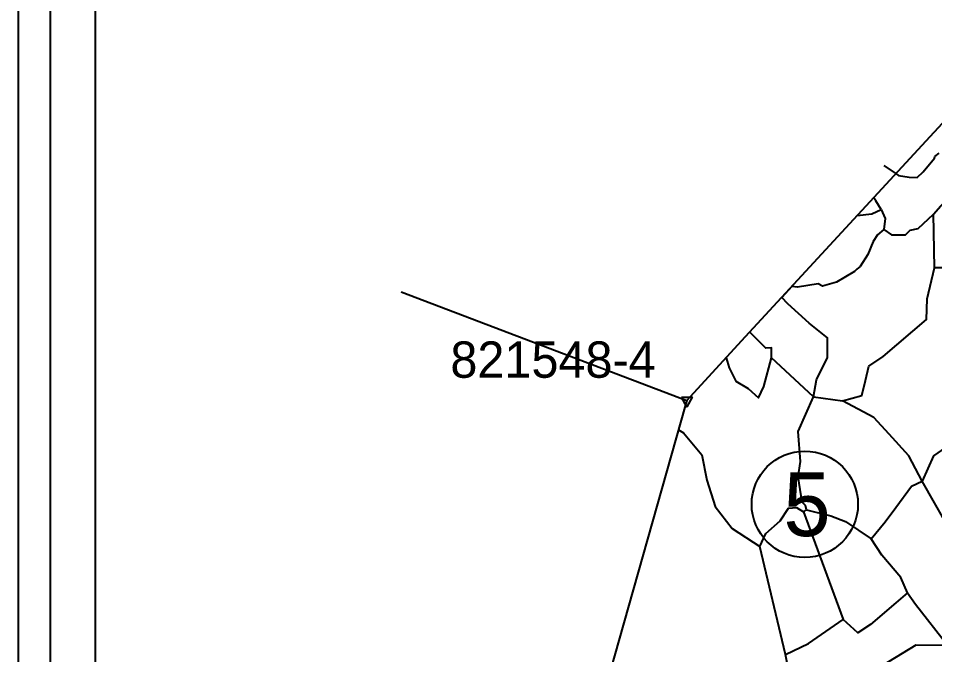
# Model space of a CAD drawing. Extents: x 547915 to 556085, y 1814738 to 1822008.
# Drawn here: x 547915 to 548924, y 1819175 to 1819875 of the extents above; entities that cross this region are included whole.
import ezdxf

# ---------------------------------------------------------------- set-up
doc = ezdxf.new("R2010")
doc.units = 0
for name, color, linetype in [('Level 10', 7, 'Continuous'), ('Level 34', 7, 'Continuous'), ('Level 46', 7, 'Continuous'), ('Level 47', 7, 'Continuous'), ('Level 54', 7, 'Continuous'), ('Level 55', 7, 'Continuous'), ('Level 63', 7, 'Continuous')]:
    doc.layers.add(name, color=color, linetype=linetype)

msp = doc.modelspace()

# ---------------------------------------------------------------- linework, layer by layer
at = {"layer": 'Level 10'}
for p, q in [((548867.8, 1819713.5), (548881.2, 1819704.4)), ((548923.6, 1819600.8), (548922.6, 1819659.8)), ((548766.6, 1819580.3), (548755.6, 1819568.4)), ((548790.3, 1819459), (548744.2, 1819502.1)), ((548790.3, 1819459), (548822.3, 1819454.7)), ((548938.5, 1819316.2), (548910.1, 1819366.4)), ((548779.3, 1819332.6), (548782.8, 1819334.6)), ((548779.3, 1819332.6), (548822.9, 1819214.2)), ((548759.5, 1819175.6), (548731.2, 1819294.4))]:
    msp.add_line(p, q, dxfattribs=at)
for points in [[(548881.2, 1819704.4), (548883.9, 1819702.6), (548895.7, 1819700.6), (548904.6, 1819700.4), (548910.9, 1819706.4), (548923.4, 1819721.5), (548924.1, 1819723.4), (548928.8, 1819727.2)], [(548864.8, 1819665.2), (548859, 1819674.6), (548856.6, 1819677.8)], [(548922.6, 1819659.8), (548930.7, 1819669.2), (548947.8, 1819684.7)], [(548838.6, 1819658.4), (548854.4, 1819660.2), (548864.8, 1819665.2)], [(548864.8, 1819665.2), (548869.3, 1819655.3), (548867.6, 1819643)], [(548867.6, 1819643), (548876.4, 1819637.3), (548891.8, 1819637.2), (548896.9, 1819642.2), (548905.7, 1819644.2), (548922.6, 1819659.8)], [(548867.6, 1819643), (548860.8, 1819637.2), (548856, 1819629.7), (548850.3, 1819615.6), (548841.8, 1819602.4), (548837.9, 1819599.6), (548835.6, 1819597), (548815.6, 1819585.1), (548800.2, 1819580.6), (548795.6, 1819583.2), (548772.7, 1819579.5), (548766.6, 1819580.3)], [(549015.1, 1819593.4), (548975, 1819609.9), (548948, 1819595), (548937, 1819601), (548923.6, 1819600.8)], [(548822.3, 1819454.7), (548843.7, 1819460.6), (548847.7, 1819477), (548851.2, 1819492.9), (548867.1, 1819503.3), (548914.6, 1819544), (548915.6, 1819566.9), (548923.6, 1819600.8)], [(548790.3, 1819459), (548793.6, 1819477.9), (548805.7, 1819502.2), (548805.9, 1819523.8), (548785.6, 1819540.2), (548762, 1819561.2), (548755.6, 1819568.4)], [(548744.2, 1819502.1), (548744.3, 1819512.8), (548737.8, 1819512.4), (548720.3, 1819530.3)], [(548694.2, 1819502), (548697.4, 1819490.9), (548704.8, 1819476.2), (548718.6, 1819468.3), (548729.9, 1819458), (548735.7, 1819470.4), (548744.2, 1819502.1)], [(548782.8, 1819334.6), (548781.6, 1819339.6), (548777.8, 1819343.3), (548773.6, 1819371), (548776.2, 1819388.1), (548773.3, 1819420.8), (548790.3, 1819459)], [(548910.1, 1819366.4), (548895.2, 1819394.1), (548873.7, 1819418.1), (548856.7, 1819436.3), (548822.3, 1819454.7)], [(549021.1, 1819365.8), (549008.9, 1819393.4), (549013.5, 1819405.7), (549018, 1819428.2), (549011.1, 1819426.4), (548971.2, 1819430.3), (548958, 1819433.8), (548935.5, 1819403.4), (548922.6, 1819394.2), (548910.1, 1819366.4)], [(548641.8, 1819422.9), (548647.1, 1819419.4), (548667.5, 1819395.3), (548672.8, 1819367.3), (548682, 1819338.6), (548700.7, 1819314.4), (548731.2, 1819294.4)], [(548853.8, 1819302.8), (548869.3, 1819321.6), (548881.1, 1819337.2), (548898.2, 1819360.7), (548910.1, 1819366.4)], [(548731.2, 1819294.4), (548738, 1819308.9), (548753.6, 1819322.7), (548762.8, 1819336.7), (548771.7, 1819337.5), (548779.3, 1819332.6)], [(548782.8, 1819334.6), (548809.6, 1819328.3), (548825.7, 1819322), (548853.8, 1819302.8)], [(548894, 1819243.4), (548886.6, 1819260.4), (548865.5, 1819284.9), (548853.8, 1819302.8)], [(548894, 1819243.4), (548881, 1819232.6), (548853.2, 1819208.8), (548839.2, 1819199.6), (548822.9, 1819214.2)], [(548894, 1819243.4), (548902.8, 1819231), (548938.1, 1819185.7)], [(548759.5, 1819175.6), (548785, 1819187.8), (548822.9, 1819214.2)], [(548938.1, 1819185.7), (548902.9, 1819185.8), (548857.8, 1819158.6), (548836.8, 1819145.7), (548823.3, 1819140.3), (548798.8, 1819122.4)], [(548765.1, 1819138.9), (548764, 1819154), (548759.5, 1819175.6)]]:
    msp.add_lwpolyline(points, dxfattribs=at)
at = {"layer": 'Level 34'}
msp.add_circle((548780.8, 1819340.9), 58.5, dxfattribs=at)
at = {"layer": 'Level 46'}
for p, q in [((548336.6, 1819574.7), (548650.9, 1819455.1)), ((548715.3, 1819524.9), (548654.1, 1819458.6))]:
    msp.add_line(p, q, dxfattribs=at)
for points in [[(549938, 1820823.7), (549467.1, 1820338.9), (548715.3, 1819524.9)], [(548654.1, 1819458.6), (548650.9, 1819455.1), (548649.6, 1819450.4)], [(548649.6, 1819450.4), (548555.5, 1819118.3), (548584, 1819073.1), (548652.8, 1818993.2)]]:
    msp.add_lwpolyline(points, dxfattribs=at)
at = {"layer": 'Level 47'}
msp.add_lwpolyline([(548644.9, 1819458.6), (548656.9, 1819458.6), (548650.9, 1819448.2)], close=True, dxfattribs=at)
at = {"layer": 'Level 54'}
msp.add_line((548000, 1817000), (548000, 1820000), dxfattribs=at)
at = {"layer": 'Level 63'}
for points in [[(547915, 1814915), (556085, 1814915), (556085, 1821485), (547915, 1821485)], [(547950, 1814950), (556050, 1814950), (556050, 1821450), (547950, 1821450)]]:
    msp.add_lwpolyline(points, close=True, dxfattribs=at)

# ---------------------------------------------------------------- texts
at = {"layer": 'Level 34'}
msp.add_text('5', height=70, dxfattribs=at).set_placement((548757.2, 1819305.9))
at = {"layer": 'Level 55'}
msp.add_text('821548-4', height=40, dxfattribs=at).set_placement((548390.6, 1819480))

doc.saveas('drawing.dxf')
